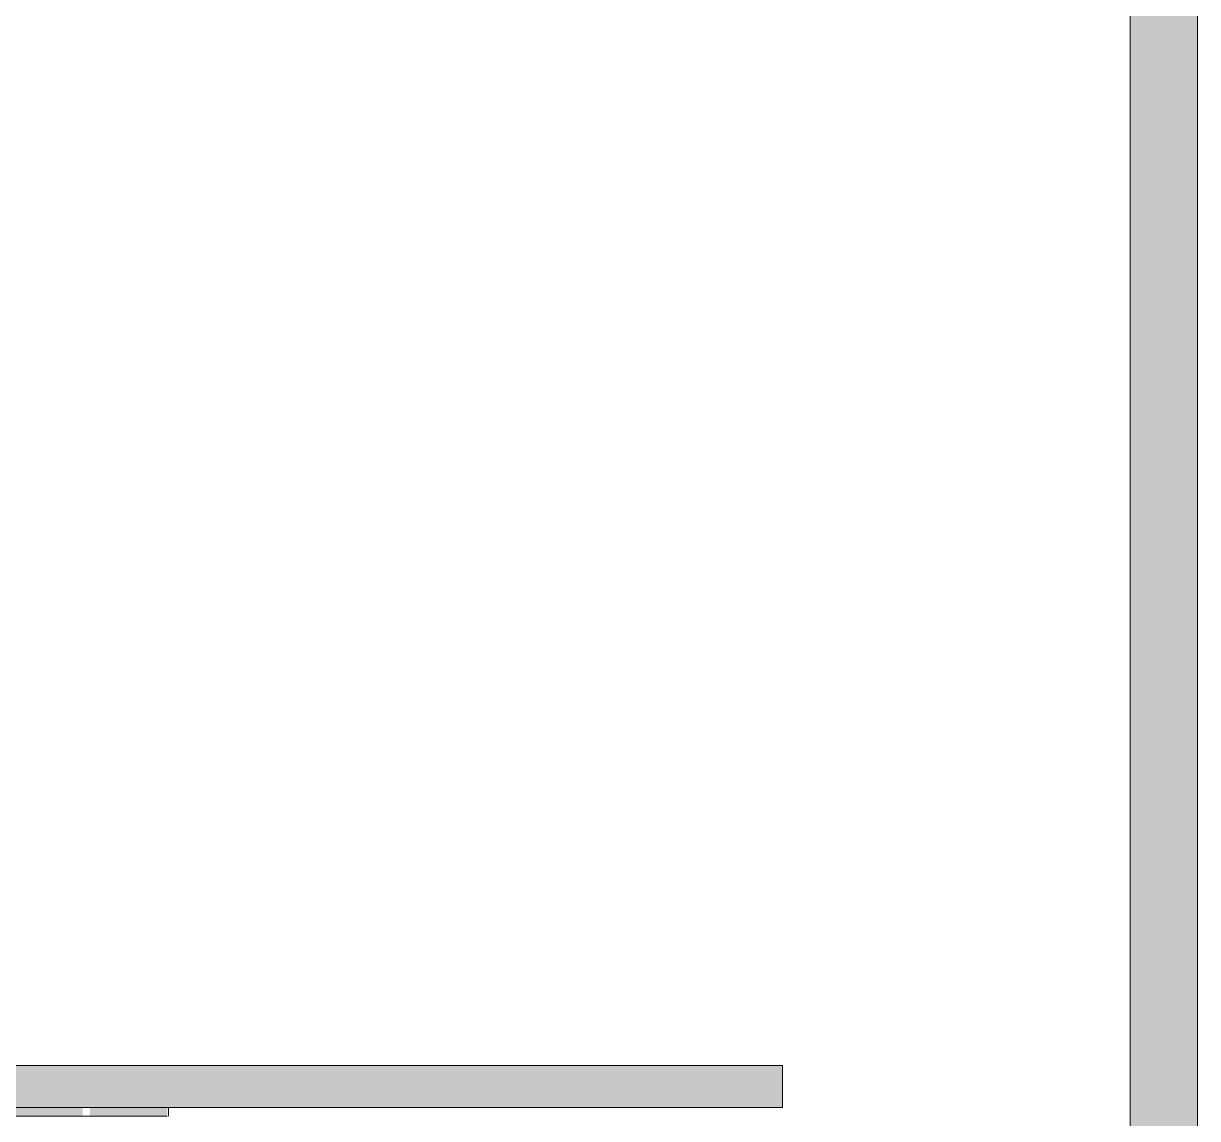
# Model space of a CAD drawing. Header units: inches. Extents: x -23227 to -2744, y -314 to 853.
# Drawn here: x -19348.45 to -19313.64, y 28.43 to 60.89 of the extents above; entities that cross this region are included whole.
import ezdxf

# ---------------------------------------------------------------- set-up
doc = ezdxf.new("R2010")
doc.units = ezdxf.units.IN
doc.header["$MEASUREMENT"] = 0
doc.layers.add('A-GLAZ-CWMG', color=51, linetype='Continuous', lineweight=9)
doc.layers.add('I-FURN', color=30, linetype='Continuous', lineweight=9)

# ---------------------------------------------------------------- blocks, each defined once
blk = doc.blocks.new('Falcon 7700 Series Pedestal Base - 36_ Square Top x 30_ - Wheelchair Height-460525-Section 8')
at = {"layer": 'I-FURN'}
for points in [[(-26182.508, 28.75), (-26173.129, 28.75), (-26173.129, 30), (-26198.585, 30), (-26198.585, 28.75), (-26191.148, 28.75)], [(-26196.964, 28.5), (-26193.884, 28.5), (-26193.884, 28.75), (-26197.378, 28.75), (-26197.378, 28.5)], [(-26191.96, 28.5), (-26191.378, 28.5), (-26191.378, 28.75), (-26193.668, 28.75), (-26193.668, 28.5), (-26192.262, 28.5)]]:
    blk.add_hatch(color=256, dxfattribs=at).paths.add_polyline_path(points, flags=0)
for p, q in [((-26198.585, 30), (-26173.129, 30)), ((-26173.129, 28.75), (-26173.129, 30)), ((-26173.129, 28.75), (-26198.585, 28.75)), ((-26191.335, 28.5), (-26191.335, 28.75)), ((-26193.884, 28.5), (-26196.964, 28.5)), ((-26193.884, 28.5), (-26193.668, 28.5)), ((-26193.668, 28.5), (-26193.884, 28.5)), ((-26191.378, 28.5), (-26193.668, 28.5))]:
    blk.add_line(p, q, dxfattribs=at)
blk = doc.blocks.new('Rectangular Mullion - Exterior 2_ x 4_5_-1142343-Section 8')
at = {"layer": 'A-GLAZ-CWMG'}
blk.add_hatch(color=256, dxfattribs=at).paths.add_polyline_path([(-26162.828, 2), (-26160.828, 2), (-26160.828, 96), (-26162.828, 96), (-26162.828, 8.176)], flags=0)
for p, q in [((-26162.828, 96), (-26162.828, 2)), ((-26160.828, 96), (-26160.828, 2))]:
    blk.add_line(p, q, dxfattribs=at)

msp = doc.modelspace()

# ---------------------------------------------------------------- block references
at = {"layer": 'A-GLAZ-CWMG'}
msp.add_blockref('Rectangular Mullion - Exterior 2_ x 4_5_-1142343-Section 8', (6847.1916, 0), dxfattribs=at)
at = {"layer": 'I-FURN'}
msp.add_blockref('Falcon 7700 Series Pedestal Base - 36_ Square Top x 30_ - Wheelchair Height-460525-Section 8', (6847.1916, 0), dxfattribs=at)

doc.saveas('drawing.dxf')
